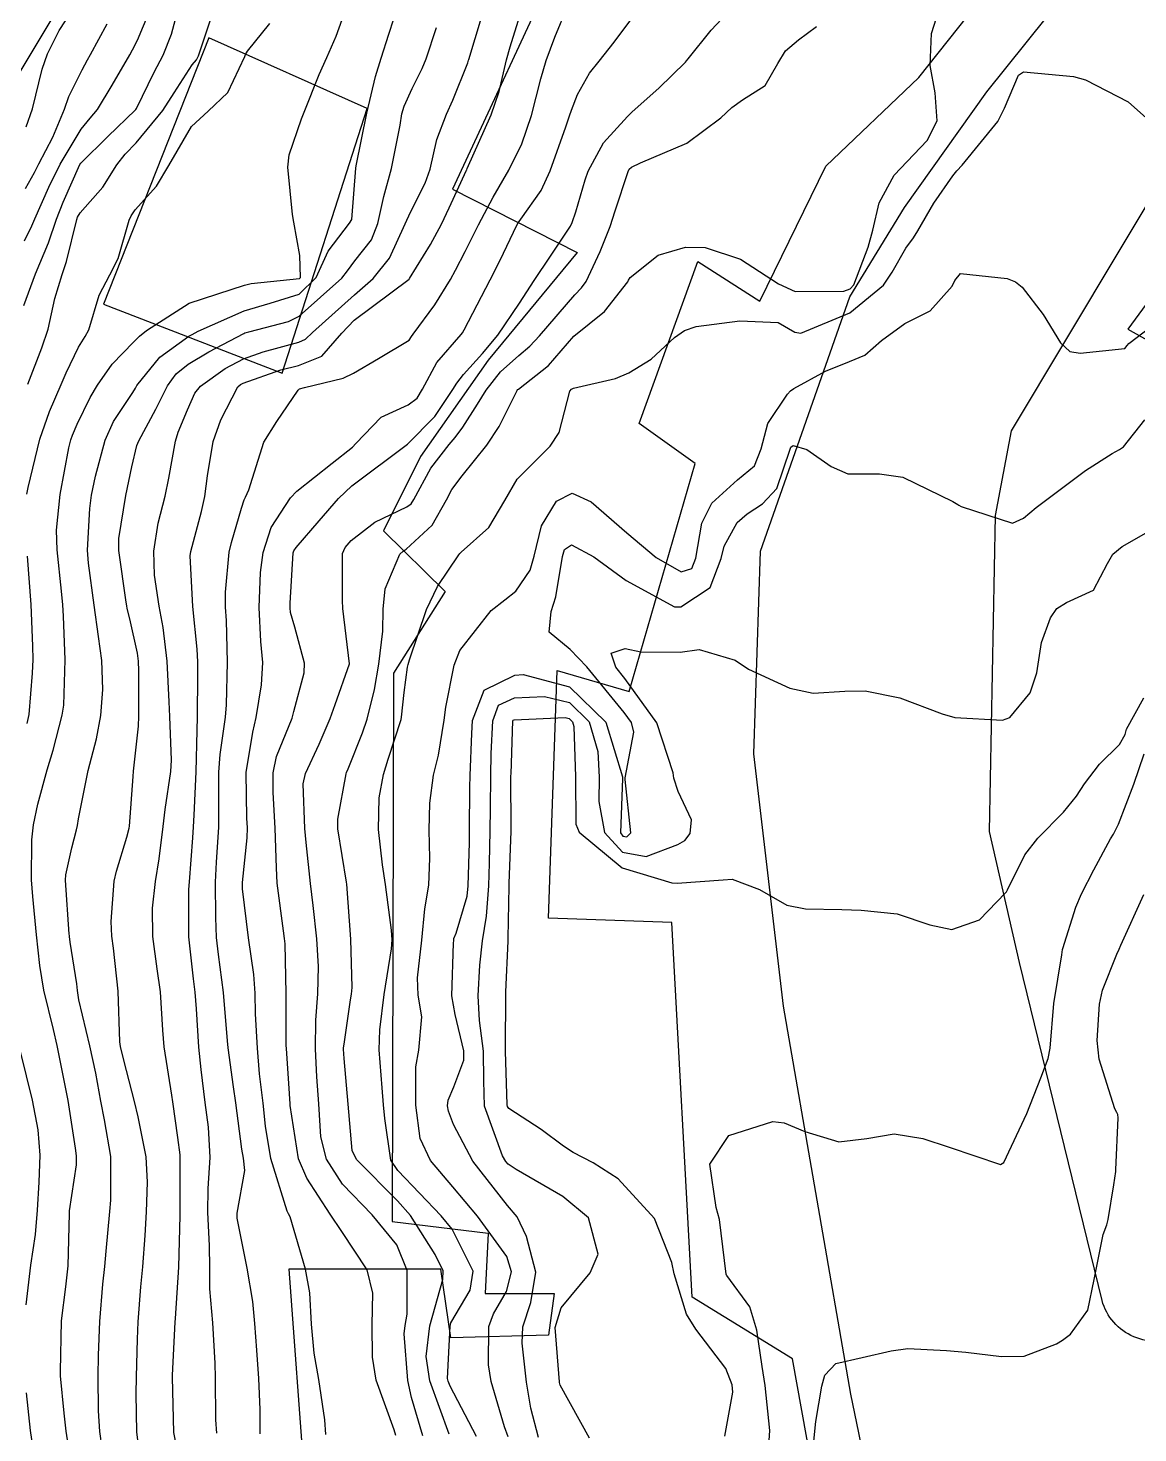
# Model space of a CAD drawing. Header units: metres. Extents: x 318500 to 325275, y 7408834 to 7428799.
# Drawn here: x 323621.2 to 323661.5, y 7419810.4 to 7419861.4 of the extents above; entities that cross this region are included whole.
import ezdxf

# ---------------------------------------------------------------- set-up
doc = ezdxf.new("R2010")
doc.units = ezdxf.units.M
doc.header["$MEASUREMENT"] = 0
for name, color, linetype in [('Curvas de Nivel 1m', 11, 'Continuous'), ('Curvas de Nivel 5m', 15, 'Continuous'), ('Divisas', 45, 'Continuous'), ('Edificações', 30, 'Continuous'), ('Linha Férrea', 20, 'Continuous'), ('Vias Primárias', 230, 'Continuous')]:
    doc.layers.add(name, color=color, linetype=linetype)

msp = doc.modelspace()

# ---------------------------------------------------------------- linework, layer by layer
at = {"layer": 'Curvas de Nivel 1m', "flags": 128}
for points, elevation in [([(323621.059, 7419851.36), (323621.488, 7419852.504), (323621.952, 7419853.632), (323622.249, 7419854.493), (323622.485, 7419855.114), (323623.098, 7419856.48), (323623.131, 7419856.533), (323624.11, 7419857.501), (323625.116, 7419858.46), (323625.132, 7419858.479), (323625.151, 7419858.517), (323625.791, 7419859.831), (323626.116, 7419860.446), (323626.418, 7419861.216), (323626.747, 7419862.437)], 744), ([(323621.143, 7419857.852), (323621.37, 7419858.507), (323621.731, 7419859.942), (323621.917, 7419860.499), (323622.34, 7419861.346), (323623.085, 7419862.482)], 741), ([(323622.854, 7419808.835), (323622.601, 7419810.479), (323622.52, 7419811.132), (323622.39, 7419812.482), (323622.385, 7419812.64), (323622.431, 7419814.482), (323622.582, 7419815.713), (323622.669, 7419816.479), (323622.716, 7419818.381), (323622.723, 7419818.478), (323622.967, 7419820.154), (323622.975, 7419820.475), (323622.936, 7419820.758), (323622.67, 7419822.48), (323622.27, 7419824.486), (323622.136, 7419825.061), (323621.783, 7419826.494), (323621.635, 7419827.393), (323621.523, 7419828.498), (323621.381, 7419829.891), (323621.34, 7419830.502), (323621.356, 7419831.947), (323621.414, 7419832.501), (323621.566, 7419833.247), (323621.904, 7419834.494), (323622.121, 7419835.211), (323622.457, 7419836.486), (323622.511, 7419836.84), (323622.562, 7419838.485), (323622.497, 7419840.077), (323622.475, 7419840.487), (323622.427, 7419840.978), (323622.264, 7419842.49), (323622.245, 7419843.196), (323622.377, 7419844.489), (323622.691, 7419846.188), (323622.764, 7419846.483), (323622.824, 7419846.651), (323622.998, 7419847.044), (323623.474, 7419848.013), (323623.732, 7419848.469), (323624.27, 7419849.223), (323625.044, 7419850.033), (323625.264, 7419850.239), (323625.512, 7419850.453), (323627.06, 7419851.441), (323628.593, 7419851.935), (323629.067, 7419852.092), (323629.311, 7419852.155), (323631.07, 7419852.339), (323631.111, 7419852.379), (323631.082, 7419853.179), (323630.86, 7419854.382), (323630.819, 7419854.668), (323630.647, 7419856.385), (323630.693, 7419856.826), (323631.148, 7419858.14), (323631.243, 7419858.379), (323631.788, 7419859.753), (323632.064, 7419860.367), (323632.407, 7419861.146), (323632.839, 7419862.356)], 747), ([(323623.905, 7419809.86), (323623.824, 7419810.46), (323623.766, 7419811.217), (323623.761, 7419812.462), (323623.773, 7419813.24), (323623.819, 7419814.461), (323623.934, 7419815.81), (323624.002, 7419816.459), (323624.046, 7419817.01), (323624.179, 7419818.457), (323624.22, 7419818.862), (323624.223, 7419820.456), (323623.991, 7419821.788), (323623.854, 7419822.462), (323623.673, 7419823.477), (323623.452, 7419824.469), (323623.06, 7419826.14), (323623.011, 7419826.476), (323622.982, 7419826.726), (323622.748, 7419828.236), (323622.716, 7419828.447), (323622.715, 7419828.481), (323622.708, 7419828.523), (323622.576, 7419830.483), (323622.586, 7419830.68), (323622.798, 7419831.657), (323622.971, 7419832.314), (323623.01, 7419832.477), (323623.049, 7419832.713), (323623.391, 7419834.472), (323623.696, 7419835.618), (323623.855, 7419836.465), (323623.928, 7419837.41), (323623.89, 7419838.465), (323623.773, 7419839.341), (323623.613, 7419840.469), (323623.405, 7419842), (323623.372, 7419842.474), (323623.451, 7419843.985), (323623.522, 7419844.472), (323623.662, 7419845.155), (323624.01, 7419846.465), (323624.317, 7419847.143), (323625.016, 7419848.195), (323625.117, 7419848.351), (323625.169, 7419848.449), (323626.003, 7419849.478), (323627.047, 7419850.24), (323627.169, 7419850.308), (323627.392, 7419850.425), (323629.058, 7419851.17), (323630.009, 7419851.442), (323631.064, 7419851.771), (323631.676, 7419852.371), (323632.116, 7419853.333), (323632.891, 7419854.353), (323632.975, 7419854.479), (323633.115, 7419856.35), (323633.131, 7419856.432), (323633.519, 7419858.344), (323633.831, 7419859.679), (323634.032, 7419860.337), (323634.309, 7419861.218), (323634.679, 7419862.328)], 748), ([(323628.067, 7419810.407), (323628.036, 7419810.889), (323628.014, 7419812.408), (323628.009, 7419812.948), (323627.924, 7419814.41), (323627.813, 7419815.642), (323627.808, 7419816.412), (323627.801, 7419817.213), (323627.738, 7419818.413), (323627.758, 7419819.289), (323627.829, 7419820.412), (323627.76, 7419821.513), (323627.646, 7419822.415), (323627.497, 7419823.609), (323627.416, 7419824.419), (323627.331, 7419825.811), (323627.287, 7419826.422), (323627.218, 7419826.906), (323627.056, 7419828.425), (323627.053, 7419830.148), (323627.071, 7419830.426), (323627.199, 7419832.029), (323627.224, 7419832.424), (323627.24, 7419832.85), (323627.319, 7419834.423), (323627.355, 7419835.92), (323627.365, 7419836.422), (323627.378, 7419837.927), (323627.376, 7419838.423), (323627.353, 7419838.881), (323627.193, 7419840.426), (323627.102, 7419842.263), (323627.118, 7419842.427), (323627.509, 7419843.875), (323627.631, 7419844.42), (323627.729, 7419845.17), (323627.933, 7419846.416), (323628.213, 7419847.201), (323628.835, 7419848.403), (323628.93, 7419848.492), (323629.022, 7419848.539), (323630.398, 7419849.018), (323631.032, 7419849.174), (323631.881, 7419849.524), (323632.611, 7419850.357), (323633.055, 7419850.827), (323635.052, 7419852.32), (323635.07, 7419852.345), (323635.823, 7419853.578), (323636.222, 7419854.309), (323636.509, 7419854.906), (323637.13, 7419856.268), (323637.141, 7419856.289), (323637.162, 7419856.331), (323638.026, 7419858.287), (323638.316, 7419859.129), (323638.59, 7419860.279), (323638.716, 7419860.749), (323639.195, 7419862.27)], 751), ([(323629.644, 7419810.383), (323629.647, 7419811.259), (323629.593, 7419812.384), (323629.523, 7419813.418), (323629.451, 7419814.387), (323629.376, 7419815.186), (323629.166, 7419816.391), (323628.805, 7419818.21), (323628.81, 7419818.397), (323629.089, 7419819.947), (323629.038, 7419820.394), (323628.975, 7419820.717), (323628.76, 7419822.399), (323628.679, 7419822.981), (323628.482, 7419824.403), (323628.46, 7419824.647), (323628.314, 7419826.406), (323628.125, 7419827.791), (323628.056, 7419828.41), (323628.036, 7419829.136), (323628.02, 7419830.411), (323628.059, 7419831.143), (323628.137, 7419832.41), (323628.137, 7419833.724), (323628.143, 7419834.41), (323628.192, 7419835.057), (323628.382, 7419836.407), (323628.422, 7419836.851), (323628.459, 7419838.406), (323628.42, 7419839.922), (323628.385, 7419840.408), (323628.379, 7419840.947), (323628.519, 7419842.406), (323628.596, 7419842.754), (323628.964, 7419843.995), (323629.065, 7419844.302), (323629.11, 7419844.398), (323629.233, 7419844.658), (323629.774, 7419846.392), (323630.241, 7419847.148), (323631.019, 7419848.283), (323631.068, 7419848.33), (323631.25, 7419848.377), (323632.656, 7419848.725), (323633.028, 7419848.903), (323633.936, 7419849.437), (323635.047, 7419850.101), (323635.139, 7419850.229), (323635.196, 7419850.319), (323635.987, 7419851.384), (323636.553, 7419852.305), (323636.736, 7419852.643), (323637.085, 7419853.314), (323637.418, 7419853.973), (323637.573, 7419854.293), (323638.105, 7419855.295), (323638.676, 7419856.277), (323639.14, 7419857.225), (323639.493, 7419858.265), (323639.833, 7419859.597), (323640.031, 7419860.257), (323640.346, 7419861.099), (323640.81, 7419862.246)], 752), ([(323621.088, 7419853.704), (323621.352, 7419854.251), (323621.458, 7419854.505), (323621.962, 7419855.653), (323622.378, 7419856.491), (323623.143, 7419857.765), (323623.466, 7419858.158), (323623.731, 7419858.474), (323624.268, 7419859.364), (323624.906, 7419860.463), (323625.006, 7419860.639), (323625.188, 7419861.001), (323625.621, 7419862.037)], 743), ([(323632.03, 7419810.355), (323631.989, 7419810.885), (323631.778, 7419812.358), (323631.608, 7419813.306), (323631.504, 7419814.361), (323631.447, 7419815.496), (323631.288, 7419816.363), (323630.727, 7419818.26), (323630.666, 7419818.37), (323630.621, 7419818.469), (323630.032, 7419820.379), (323629.834, 7419821.554), (323629.747, 7419822.384), (323629.617, 7419823.455), (323629.539, 7419824.387), (323629.476, 7419825.631), (323629.46, 7419826.389), (323629.41, 7419827.063), (323629.215, 7419828.393), (323628.998, 7419830.176), (323628.996, 7419830.397), (323629.175, 7419832.023), (323629.183, 7419832.394), (323629.158, 7419832.74), (323629.136, 7419834.395), (323629.38, 7419835.864), (323629.5, 7419836.39), (323629.685, 7419837.58), (323629.735, 7419838.387), (323629.669, 7419839.16), (323629.601, 7419840.39), (323629.659, 7419841.659), (323629.746, 7419842.388), (323630.046, 7419843.291), (323630.748, 7419844.373), (323630.972, 7419844.614), (323632.256, 7419845.631), (323632.989, 7419846.216), (323633.116, 7419846.348), (323634.041, 7419847.298), (323635.011, 7419847.751), (323635.343, 7419847.989), (323635.54, 7419848.315), (323636.055, 7419849.29), (323636.935, 7419850.301), (323636.99, 7419850.361), (323637.052, 7419850.475), (323637.999, 7419852.286), (323638.36, 7419853.002), (323638.963, 7419854.272), (323639.01, 7419854.363), (323639.103, 7419854.492), (323639.848, 7419855.531), (323640.176, 7419856.254), (323640.742, 7419857.842), (323640.879, 7419858.244), (323640.945, 7419858.451), (323641.162, 7419859.021), (323641.607, 7419859.802), (323641.947, 7419860.232), (323642.5, 7419860.918), (323643.205, 7419861.874)], 753), ([(323634.571, 7419810.319), (323634.513, 7419810.519), (323633.859, 7419812.33), (323633.72, 7419813.165), (323633.708, 7419814.333), (323633.737, 7419815.488), (323633.525, 7419816.336), (323632.611, 7419817.729), (323632.18, 7419818.354), (323631.335, 7419819.668), (323631.034, 7419820.366), (323630.735, 7419822.303), (323630.734, 7419822.369), (323630.681, 7419823.098), (323630.596, 7419824.372), (323630.589, 7419824.485), (323630.585, 7419826.372), (323630.544, 7419828.17), (323630.528, 7419828.373), (323630.486, 7419828.642), (323630.265, 7419830.378), (323630.234, 7419830.933), (323630.183, 7419832.379), (323630.114, 7419833.671), (323630.114, 7419834.381), (323630.239, 7419834.979), (323630.8, 7419836.371), (323630.816, 7419836.415), (323630.864, 7419836.616), (323631.237, 7419838.014), (323631.257, 7419838.366), (323630.903, 7419839.678), (323630.744, 7419840.208), (323630.73, 7419840.373), (323630.734, 7419840.551), (323630.836, 7419842.372), (323630.86, 7419842.453), (323630.943, 7419842.568), (323631.78, 7419843.539), (323632.481, 7419844.355), (323632.975, 7419844.804), (323634.99, 7419846.32), (323635.986, 7419847.33), (323636.644, 7419848.304), (323636.788, 7419848.538), (323637.028, 7419848.85), (323637.71, 7419849.62), (323638.273, 7419850.282), (323639.062, 7419851.445), (323639.587, 7419852.262), (323640.19, 7419853.147), (323640.91, 7419854.243), (323640.976, 7419854.368), (323641.108, 7419854.765), (323641.441, 7419855.921), (323641.547, 7419856.236), (323642.105, 7419857.265), (323642.985, 7419858.222), (323643.066, 7419858.306), (323643.153, 7419858.394), (323644.12, 7419859.252), (323645.084, 7419860.191), (323645.127, 7419860.244), (323645.182, 7419860.315), (323646.017, 7419861.358), (323646.781, 7419862.166)], 754), ([(323636.511, 7419810.369), (323635.801, 7419812.301), (323635.671, 7419813.185), (323635.804, 7419814.301), (323636.28, 7419815.987), (323636.285, 7419816.295), (323636.001, 7419816.897), (323635.097, 7419818.313), (323634.628, 7419818.844), (323633.138, 7419820.343), (323632.978, 7419820.67), (323632.835, 7419822.348), (323632.695, 7419824.013), (323632.67, 7419824.35), (323632.671, 7419824.38), (323632.704, 7419824.616), (323632.927, 7419826.147), (323632.955, 7419826.347), (323632.978, 7419826.592), (323632.939, 7419828.347), (323632.794, 7419830.336), (323632.781, 7419830.409), (323632.467, 7419832.353), (323632.465, 7419832.702), (323632.762, 7419834.351), (323632.779, 7419834.403), (323632.833, 7419834.525), (323633.353, 7419835.842), (323633.523, 7419836.34), (323633.796, 7419837.416), (323633.954, 7419838.334), (323634.097, 7419839.527), (323634.114, 7419840.332), (323634.179, 7419841.074), (323634.719, 7419842.323), (323634.829, 7419842.434), (323634.943, 7419842.509), (323635.891, 7419843.376), (323636.411, 7419844.306), (323636.604, 7419844.673), (323636.979, 7419845.168), (323637.877, 7419846.287), (323638.316, 7419846.965), (323638.969, 7419848.271), (323638.989, 7419848.302), (323639.021, 7419848.326), (323640.114, 7419849.174), (323641.037, 7419850.24), (323642.145, 7419851.144), (323642.992, 7419852.221), (323643.017, 7419852.275), (323643.072, 7419852.37), (323644.099, 7419853.191), (323645.089, 7419853.475), (323645.806, 7419853.462), (323647.083, 7419853.04), (323648.467, 7419852.146), (323649.067, 7419851.868), (323650.838, 7419851.883), (323651.069, 7419851.97), (323651.198, 7419852.108), (323651.716, 7419853.475), (323651.892, 7419854.098), (323652.125, 7419855.085), (323652.664, 7419856.087), (323653.135, 7419856.588), (323653.862, 7419857.354), (323654.225, 7419858.069), (323654.15, 7419859.085), (323653.969, 7419860.072), (323654.026, 7419861.243), (323654.284, 7419862.069)], 756), ([(323621.116, 7419855.604), (323621.441, 7419856.19), (323621.6, 7419856.503), (323622.118, 7419857.473), (323622.532, 7419858.489), (323622.697, 7419858.947), (323623.172, 7419859.916), (323623.37, 7419860.286), (323623.476, 7419860.477), (323624.083, 7419861.585)], 742), ([(323621.173, 7419844.507), (323621.219, 7419844.753), (323621.635, 7419846.5), (323621.993, 7419847.507), (323622.415, 7419848.489), (323622.599, 7419848.914), (323623.04, 7419849.845), (323623.284, 7419850.238), (323623.419, 7419850.476), (323623.801, 7419851.734), (323624.179, 7419852.469), (323624.484, 7419853.06), (323624.888, 7419854.462), (323624.953, 7419854.611), (323625.106, 7419854.835), (323625.875, 7419855.692), (323626.321, 7419856.442), (323627.144, 7419857.862), (323627.758, 7419858.421), (323628.473, 7419859.097), (323629.079, 7419860.402), (323629.107, 7419860.475), (323629.183, 7419860.599), (323629.995, 7419861.595)], 746), ([(323625.259, 7419809.686), (323625.169, 7419810.443), (323625.141, 7419811.834), (323625.148, 7419812.444), (323625.186, 7419813.818), (323625.217, 7419814.444), (323625.311, 7419815.714), (323625.378, 7419816.442), (323625.468, 7419817.581), (323625.512, 7419818.441), (323625.555, 7419819.522), (323625.499, 7419820.442), (323625.212, 7419821.897), (323625.081, 7419822.446), (323624.692, 7419823.949), (323624.565, 7419824.452), (323624.544, 7419824.61), (323624.484, 7419826.454), (323624.311, 7419828.022), (323624.25, 7419828.457), (323624.225, 7419828.991), (323624.345, 7419830.457), (323624.423, 7419830.817), (323624.804, 7419832.05), (323624.885, 7419832.373), (323624.896, 7419832.449), (323625.025, 7419834.251), (323625.046, 7419834.448), (323625.219, 7419836.082), (323625.234, 7419836.446), (323625.236, 7419838.095), (323625.223, 7419838.447), (323625.183, 7419838.737), (323624.905, 7419839.984), (323624.817, 7419840.359), (323624.803, 7419840.452), (323624.781, 7419840.583), (323624.51, 7419842.456), (323624.508, 7419842.895), (323624.765, 7419844.453), (323624.98, 7419845.494), (323625.16, 7419846.276), (323625.23, 7419846.448), (323625.859, 7419847.59), (323626.273, 7419848.437), (323626.587, 7419848.877), (323627.032, 7419849.222), (323627.781, 7419849.677), (323629.049, 7419850.343), (323629.089, 7419850.36), (323629.227, 7419850.398), (323630.666, 7419850.772), (323631.056, 7419850.968), (323632.609, 7419852.357), (323632.809, 7419852.619), (323633.079, 7419852.975), (323633.683, 7419853.749), (323633.916, 7419854.338), (323634.132, 7419855.317), (323634.411, 7419856.331), (323634.726, 7419857.907), (323634.792, 7419858.325), (323634.874, 7419858.604), (323635.164, 7419859.242), (323635.527, 7419859.964), (323635.668, 7419860.315), (323636.049, 7419861.46)], 749), ([(323637.498, 7419810.28), (323636.537, 7419812.109), (323636.463, 7419812.291), (323636.449, 7419812.384), (323636.541, 7419814.29), (323636.571, 7419814.406), (323637.266, 7419815.6), (323637.372, 7419816.282), (323636.613, 7419817.807), (323636.219, 7419818.296), (323634.644, 7419819.937), (323634.389, 7419820.324), (323634.163, 7419821.826), (323634.126, 7419822.328), (323634.067, 7419822.942), (323633.961, 7419824.331), (323633.991, 7419825.051), (323634.15, 7419826.329), (323634.414, 7419827.992), (323634.436, 7419828.325), (323634.405, 7419828.676), (323634.19, 7419830.329), (323634.082, 7419831.04), (323633.936, 7419832.333), (323633.963, 7419833.474), (323634.118, 7419834.331), (323634.285, 7419834.881), (323634.758, 7419836.322), (323634.777, 7419836.405), (323634.875, 7419837.298), (323634.987, 7419838.22), (323635.011, 7419838.318), (323635.062, 7419838.488), (323635.687, 7419840.312), (323636.082, 7419841.149), (323636.862, 7419842.301), (323636.895, 7419842.347), (323636.942, 7419842.406), (323637.942, 7419843.299), (323638.529, 7419844.277), (323638.978, 7419845.052), (323640.169, 7419846.252), (323640.497, 7419846.748), (323640.893, 7419848.242), (323640.945, 7419848.318), (323641.022, 7419848.361), (323642.55, 7419848.702), (323643.03, 7419848.917), (323643.836, 7419849.41), (323644.685, 7419850.195), (323645.053, 7419850.452), (323645.473, 7419850.602), (323647.056, 7419850.806), (323648.456, 7419850.746), (323649.053, 7419850.394), (323649.271, 7419850.356), (323651.06, 7419851.088), (323652.28, 7419852.092), (323652.598, 7419852.566), (323653.09, 7419853.441), (323653.361, 7419853.812), (323653.522, 7419854.076), (323654.104, 7419855.081), (323654.79, 7419856.063), (323654.944, 7419856.25), (323655.134, 7419856.455), (323656.43, 7419858.041), (323656.673, 7419858.521), (323657.175, 7419859.724), (323657.359, 7419859.846), (323659.175, 7419859.674), (323659.609, 7419859.56), (323661.162, 7419858.753), (323662.05, 7419857.966)], 757), ([(323638.648, 7419810.268), (323638.515, 7419810.634), (323638.027, 7419812.275), (323637.939, 7419812.886), (323637.95, 7419814.276), (323638.109, 7419814.741), (323638.583, 7419815.548), (323638.773, 7419816.267), (323638.598, 7419816.82), (323637.531, 7419818.281), (323636.636, 7419819.344), (323635.824, 7419820.302), (323635.452, 7419821.103), (323635.294, 7419822.311), (323635.292, 7419823.71), (323635.405, 7419824.309), (323635.508, 7419825.518), (323635.374, 7419826.31), (323635.36, 7419826.935), (323635.509, 7419828.309), (323635.626, 7419829.448), (323635.765, 7419830.305), (323635.809, 7419831.291), (323635.781, 7419832.305), (323635.799, 7419833.285), (323635.935, 7419834.303), (323636.115, 7419835.026), (323636.327, 7419836.298), (323636.39, 7419836.774), (323636.691, 7419838.293), (323636.895, 7419838.824), (323638.034, 7419840.283), (323638.521, 7419840.67), (323638.921, 7419840.98), (323639.451, 7419841.744), (323639.589, 7419842.26), (323639.853, 7419843.36), (323640.406, 7419844.248), (323640.973, 7419844.539), (323641.661, 7419844.233), (323642.953, 7419843.107), (323644.017, 7419842.204), (323644.932, 7419841.689), (323645.315, 7419841.803), (323645.459, 7419842.182), (323645.682, 7419843.457), (323646.042, 7419844.174), (323646.979, 7419845.021), (323647.598, 7419845.539), (323647.835, 7419846.152), (323648.074, 7419847.079), (323648.792, 7419848.142), (323648.904, 7419848.259), (323649.023, 7419848.345), (323650.177, 7419848.979), (323651.038, 7419849.327), (323651.594, 7419849.549), (323652.199, 7419850.093), (323653.056, 7419850.709), (323653.968, 7419851.163), (323654.766, 7419852.063), (323654.873, 7419852.262), (323655.077, 7419852.515), (323656.765, 7419852.344), (323657.073, 7419852.22), (323657.316, 7419852.026), (323658.073, 7419851.028), (323658.701, 7419850.005), (323659.045, 7419849.691), (323659.417, 7419849.624), (323661.047, 7419849.798), (323661.123, 7419849.905), (323661.188, 7419849.978), (323663.065, 7419851.411)], 758), ([(323639.744, 7419810.251), (323639.472, 7419811.309), (323639.314, 7419812.258), (323639.15, 7419813.672), (323639.177, 7419814.261), (323639.474, 7419815.152), (323639.65, 7419816.254), (323639.318, 7419817.551), (323638.969, 7419818.265), (323638.626, 7419818.676), (323637.367, 7419820.283), (323636.663, 7419821.61), (323636.478, 7419822.103), (323636.441, 7419822.293), (323636.465, 7419822.501), (323636.68, 7419822.978), (323637.034, 7419823.948), (323637.036, 7419824.287), (323636.72, 7419825.607), (323636.598, 7419826.292), (323636.66, 7419828.202), (323636.67, 7419828.291), (323636.68, 7419828.363), (323636.754, 7419828.568), (323637.153, 7419829.908), (323637.198, 7419830.286), (323637.238, 7419831.851), (323637.249, 7419832.286), (323637.258, 7419833.854), (323637.265, 7419834.286), (323637.329, 7419835.809), (323637.355, 7419836.285), (323637.771, 7419837.387), (323638.885, 7419837.933), (323639.197, 7419837.954), (323640.879, 7419837.511), (323642.199, 7419836.227), (323642.8, 7419834.241), (323642.802, 7419834.21), (323642.801, 7419834.182), (323642.728, 7419832.211), (323642.808, 7419832.088), (323642.954, 7419832.063), (323643.104, 7419832.207), (323642.897, 7419834.142), (323642.899, 7419834.209), (323643.205, 7419835.864), (323643.123, 7419836.216), (323642.865, 7419836.574), (323641.503, 7419838.234), (323640.896, 7419838.868), (323640.141, 7419839.49), (323640.212, 7419840.25), (323640.383, 7419840.783), (323640.62, 7419842.245), (323640.692, 7419842.495), (323640.946, 7419842.669), (323641.755, 7419842.232), (323642.927, 7419841.368), (323644.689, 7419840.417), (323644.913, 7419840.414), (323645.983, 7419841.115), (323646.388, 7419842.168), (323646.493, 7419842.621), (323646.96, 7419843.475), (323647.323, 7419843.798), (323647.886, 7419844.151), (323648.406, 7419844.716), (323648.892, 7419846.141), (323648.916, 7419846.216), (323648.992, 7419846.268), (323649.495, 7419846.132), (323650.372, 7419845.507), (323650.981, 7419845.242), (323652.13, 7419845.241), (323652.98, 7419845.124), (323654.791, 7419844.243), (323654.971, 7419844.131), (323655.016, 7419844.105), (323655.098, 7419844.058), (323656.961, 7419843.457), (323657.357, 7419843.631), (323657.825, 7419844.017), (323658.979, 7419844.891), (323659.611, 7419845.366), (323660.577, 7419845.984), (323660.849, 7419846.125), (323660.994, 7419846.231), (323661.768, 7419847.209)], 759), ([(323621.184, 7419836.176), (323621.253, 7419836.504), (323621.377, 7419838.008), (323621.393, 7419838.502), (323621.384, 7419838.991), (323621.323, 7419840.504), (323621.187, 7419842.255)], 746), ([(323646.512, 7419810.299), (323646.805, 7419811.887), (323646.785, 7419812.156), (323646.549, 7419812.755), (323645.462, 7419814.177), (323645.123, 7419814.729), (323644.678, 7419816.189), (323644.596, 7419816.601), (323643.965, 7419818.197), (323642.641, 7419819.638), (323641.737, 7419820.224), (323641.012, 7419820.593), (323640.656, 7419820.832), (323639.842, 7419821.432), (323638.669, 7419822.191), (323638.62, 7419822.27), (323638.616, 7419822.325), (323638.555, 7419824.271), (323638.55, 7419824.424), (323638.562, 7419826.272), (323638.568, 7419826.435), (323638.644, 7419828.271), (323638.647, 7419828.375), (323638.686, 7419830.271), (323638.685, 7419830.368), (323638.758, 7419832.271), (323638.759, 7419832.322), (323638.749, 7419834.271), (323638.752, 7419834.35), (323638.817, 7419836.27), (323638.829, 7419836.302), (323638.861, 7419836.315), (323640.714, 7419836.391), (323640.862, 7419836.357), (323640.982, 7419836.239), (323641.032, 7419836.063), (323641.089, 7419834.236), (323641.103, 7419832.526), (323641.23, 7419832.234), (323642.791, 7419830.935), (323644.585, 7419830.39), (323644.783, 7419830.382), (323646.452, 7419830.498), (323646.786, 7419830.528), (323647.778, 7419830.15), (323648.772, 7419829.576), (323649.451, 7419829.448), (323650.77, 7419829.421), (323651.466, 7419829.403), (323652.768, 7419829.263), (323653.96, 7419828.87), (323654.76, 7419828.698), (323655.764, 7419829.046), (323656.707, 7419830.031), (323656.743, 7419830.068), (323656.782, 7419830.134), (323657.415, 7419831.407), (323657.887, 7419832.014), (323658.82, 7419832.955), (323659.283, 7419833.537), (323659.581, 7419833.992), (323660.126, 7419834.702), (323660.851, 7419835.41), (323661.052, 7419835.782), (323661.105, 7419835.976), (323661.734, 7419837.11)], 761), ([(323648.122, 7419810.136), (323648.146, 7419810.505), (323647.984, 7419812.138), (323647.87, 7419812.82), (323647.679, 7419814.143), (323647.422, 7419814.991), (323646.59, 7419816.125), (323646.576, 7419816.147), (323646.568, 7419816.183), (323646.318, 7419818.165), (323646.197, 7419818.596), (323645.973, 7419820.17), (323646.66, 7419821.209), (323648.255, 7419821.726), (323648.665, 7419821.669), (323649.423, 7419821.361), (323650.659, 7419820.978), (323651.67, 7419821.104), (323652.662, 7419821.274), (323653.706, 7419821.11), (323654.657, 7419820.789), (323656.524, 7419820.158), (323656.652, 7419820.233), (323657.487, 7419822.018), (323657.986, 7419823.307), (323658.255, 7419824.007), (323658.331, 7419824.38), (323658.46, 7419826.004), (323658.748, 7419827.778), (323658.781, 7419827.968), (323658.79, 7419828), (323659.26, 7419829.508), (323659.462, 7419829.993), (323659.919, 7419830.863), (323660.524, 7419831.983), (323660.634, 7419832.159), (323660.815, 7419832.521), (323661.373, 7419833.972), (323661.738, 7419835.076)], 762), ([(323649.746, 7419810.118), (323649.823, 7419810.821), (323650.041, 7419812.115), (323650.153, 7419812.507), (323650.552, 7419812.932), (323651.507, 7419813.145), (323652.56, 7419813.39), (323653.156, 7419813.476), (323654.56, 7419813.411), (323655.263, 7419813.34), (323656.557, 7419813.186), (323657.381, 7419813.194), (323658.565, 7419813.644), (323658.781, 7419813.782), (323659.066, 7419813.993), (323659.693, 7419814.874), (323659.932, 7419815.98), (323660.254, 7419817.613), (323660.382, 7419817.974), (323660.436, 7419818.159), (323660.642, 7419819.417), (323660.711, 7419819.908), (323660.718, 7419819.969), (323660.798, 7419821.858), (323660.782, 7419821.978), (323660.752, 7419822.05), (323660.682, 7419822.185), (323660.11, 7419823.986), (323660.034, 7419824.663), (323660.122, 7419825.986), (323660.227, 7419826.493), (323660.748, 7419827.796), (323660.834, 7419827.979), (323660.898, 7419828.124), (323661.734, 7419829.966)], 763), ([(323621.139, 7419815.065), (323621.312, 7419816.499), (323621.483, 7419817.621), (323621.557, 7419818.496), (323621.611, 7419819.52), (323621.652, 7419820.495), (323621.58, 7419821.417), (323621.377, 7419822.499), (323620.938, 7419824.265)], 746), ([(323621.453, 7419809.449), (323621.305, 7419810.498), (323621.162, 7419811.869)], 746)]:
    msp.add_lwpolyline(points, dxfattribs=dict(at, elevation=elevation))
at = {"layer": 'Curvas de Nivel 5m', "flags": 128}
for points, elevation in [([(323621.208, 7419848.507), (323621.717, 7419849.823), (323621.938, 7419850.497), (323622.185, 7419851.617), (323622.45, 7419852.489), (323622.606, 7419852.959), (323622.98, 7419854.482), (323623.011, 7419854.572), (323623.104, 7419854.722), (323623.929, 7419855.661), (323624.436, 7419856.467), (323624.743, 7419856.854), (323625.138, 7419857.261), (323626.109, 7419858.446), (323626.518, 7419859.081), (323627.175, 7419860.095), (323627.324, 7419860.281), (323627.4, 7419860.427), (323627.848, 7419861.773)], 745), ([(323626.838, 7419808.77), (323626.51, 7419810.43), (323626.461, 7419812.431), (323626.464, 7419812.508), (323626.558, 7419814.43), (323626.571, 7419814.573), (323626.693, 7419816.428), (323626.735, 7419818.312), (323626.734, 7419818.428), (323626.734, 7419820.343), (323626.737, 7419820.429), (323626.731, 7419820.509), (323626.657, 7419821.144), (323626.476, 7419822.432), (323626.432, 7419822.674), (323626.152, 7419824.435), (323626.107, 7419825.039), (323626.021, 7419826.437), (323625.904, 7419827.273), (323625.74, 7419828.44), (323625.735, 7419829.471), (323625.84, 7419830.439), (323625.97, 7419831.261), (323626.119, 7419832.437), (323626.194, 7419833.059), (323626.403, 7419834.434), (323626.425, 7419834.845), (323626.36, 7419836.435), (323626.34, 7419836.963), (323626.269, 7419838.436), (323626.122, 7419839.658), (323625.979, 7419840.439), (323625.801, 7419841.567), (323625.783, 7419842.442), (323625.942, 7419843.454), (323626.196, 7419844.438), (323626.33, 7419845.083), (323626.562, 7419846.434), (323626.668, 7419846.76), (323627.007, 7419847.572), (323627.268, 7419848.174), (323627.469, 7419848.423), (323628.365, 7419849.075), (323629.035, 7419849.421), (323629.751, 7419849.681), (323631.045, 7419850.03), (323631.285, 7419850.138), (323631.543, 7419850.373), (323633.064, 7419851.742), (323633.749, 7419852.34), (323634.336, 7419853.076), (323634.91, 7419854.323), (323634.965, 7419854.459), (323635.107, 7419854.778), (323635.638, 7419855.799), (323635.815, 7419856.313), (323636.062, 7419857.39), (323636.408, 7419858.307), (323636.644, 7419858.819), (323637.178, 7419860.172), (323637.212, 7419860.267), (323637.221, 7419860.299), (323637.68, 7419861.816)], 750), ([(323635.546, 7419810.304), (323635.143, 7419811.698), (323635.007, 7419812.313), (323634.87, 7419814.011), (323634.902, 7419814.315), (323634.983, 7419814.723), (323634.982, 7419816.314), (323634.604, 7419817.24), (323633.703, 7419818.334), (323632.637, 7419819.451), (323632.047, 7419820.356), (323631.848, 7419821.168), (323631.768, 7419822.359), (323631.701, 7419823.343), (323631.652, 7419824.36), (323631.669, 7419825.407), (323631.732, 7419826.36), (323631.754, 7419827.346), (323631.697, 7419828.361), (323631.561, 7419829.569), (323631.471, 7419830.363), (323631.308, 7419831.859), (323631.259, 7419832.366), (323631.204, 7419833.988), (323631.283, 7419834.365), (323631.782, 7419835.424), (323632.183, 7419836.357), (323632.361, 7419836.862), (323632.89, 7419838.35), (323632.647, 7419840.353), (323632.627, 7419840.64), (323632.634, 7419842.353), (323632.73, 7419842.565), (323632.947, 7419842.82), (323633.801, 7419843.494), (323634.966, 7419844.042), (323635.125, 7419844.161), (323635.22, 7419844.318), (323635.841, 7419845.452), (323636.507, 7419846.305), (323636.729, 7419846.568), (323637, 7419846.938), (323637.534, 7419847.77), (323637.853, 7419848.288), (323638.365, 7419848.945), (323639.039, 7419849.544), (323639.432, 7419849.877), (323639.787, 7419850.259), (323641.065, 7419851.748), (323641.305, 7419852.001), (323641.476, 7419852.236), (323641.993, 7419853.324), (323642.349, 7419854.228), (323642.539, 7419854.796), (323643.003, 7419856.221), (323643.047, 7419856.305), (323643.132, 7419856.384), (323643.459, 7419856.541), (323645.141, 7419857.253), (323646.37, 7419858.172), (323646.768, 7419858.554), (323647.16, 7419858.829), (323647.977, 7419859.343), (323648.446, 7419860.147), (323648.723, 7419860.608), (323649.193, 7419861.011), (323649.844, 7419861.486)], 755), ([(323641.597, 7419810.224), (323640.539, 7419812.15), (323640.515, 7419812.24), (323640.514, 7419812.266), (323640.36, 7419814.243), (323640.577, 7419814.949), (323641.627, 7419816.224), (323641.917, 7419816.904), (323641.559, 7419818.226), (323640.631, 7419819.002), (323638.933, 7419819.979), (323638.648, 7419820.167), (323638.559, 7419820.271), (323638.447, 7419820.477), (323637.787, 7419822.279), (323637.764, 7419823.199), (323637.756, 7419824.279), (323637.602, 7419825.396), (323637.557, 7419826.282), (323637.617, 7419827.405), (323637.721, 7419828.28), (323637.861, 7419829.181), (323637.944, 7419830.278), (323637.965, 7419831.106), (323637.997, 7419832.278), (323638.007, 7419833.09), (323638.015, 7419834.278), (323638.036, 7419835.084), (323638.091, 7419836.278), (323638.298, 7419836.846), (323638.873, 7419837.107), (323639.964, 7419837.163), (323640.87, 7419836.935), (323641.589, 7419836.233), (323641.907, 7419835.162), (323641.947, 7419834.223), (323641.937, 7419833.339), (323642.147, 7419832.22), (323642.8, 7419831.51), (323643.657, 7419831.341), (323644.804, 7419831.777), (323645.066, 7419831.926), (323645.253, 7419832.183), (323645.308, 7419832.676), (323644.825, 7419833.705), (323644.668, 7419834.192), (323644.643, 7419834.383), (323644.05, 7419836.202), (323642.884, 7419837.809), (323642.561, 7419838.223), (323642.385, 7419838.736), (323642.897, 7419838.902), (323643.465, 7419838.781), (323644.896, 7419838.767), (323645.585, 7419838.867), (323646.893, 7419838.482), (323647.379, 7419838.155), (323648.88, 7419837.462), (323649.72, 7419837.285), (323650.879, 7419837.351), (323651.611, 7419837.367), (323652.875, 7419837.105), (323654.402, 7419836.529), (323654.865, 7419836.397), (323656.6, 7419836.298), (323656.865, 7419836.396), (323657.609, 7419837.29), (323657.844, 7419838.016), (323658.012, 7419839.124), (323658.343, 7419840.009), (323658.572, 7419840.348), (323658.919, 7419840.572), (323659.9, 7419841.016), (323660.413, 7419841.985), (323660.6, 7419842.328), (323660.949, 7419842.606), (323661.817, 7419843.107)], 760)]:
    msp.add_lwpolyline(points, dxfattribs=dict(at, elevation=elevation))
at = {"layer": 'Divisas'}
msp.add_lwpolyline([(323789.794, 7420061.582), (323723.044, 7420000.912), (323725.076, 7419997.52), (323715.068, 7419991.621), (323719.846, 7419985.021), (323709.445, 7419974.881), (323712.718, 7419971.524), (323679.091, 7419942.27), (323682.92, 7419938.401), (323664.995, 7419922.796), (323643.654, 7419897.728), (323612.964, 7419846.621), (323601.106, 7419820.439), (323595.408, 7419801.791)], dxfattribs=at)
at = {"layer": 'Edificações'}
for points in [[(323651.531, 7419798.964), (323648.976, 7419813.102), (323645.329, 7419815.34), (323644.597, 7419828.947), (323640.117, 7419829.103), (323640.43, 7419838.106), (323643.037, 7419837.344), (323645.433, 7419845.618), (323643.401, 7419847.075), (323645.537, 7419852.956), (323647.783, 7419851.522), (323650.179, 7419856.414), (323653.565, 7419859.641), (323658.568, 7419865.959)], [(323640.632, 7419864.221), (323636.621, 7419855.583), (323641.152, 7419853.281), (323637.922, 7419849.378), (323635.469, 7419845.879), (323634.115, 7419843.173), (323636.357, 7419840.969), (323634.482, 7419838.003), (323634.43, 7419818.09), (323637.923, 7419817.662), (323637.818, 7419815.476), (323640.319, 7419815.476), (323640.111, 7419813.967), (323636.568, 7419813.863), (323636.204, 7419816.361), (323630.682, 7419816.361), (323631.255, 7419808.659)]]:
    msp.add_lwpolyline(points, dxfattribs=at)
for points in [[(323633.529, 7419858.517), (323627.775, 7419861.077), (323623.957, 7419851.41), (323630.443, 7419848.902), (323633.529, 7419858.517)], [(323665.445, 7419856.353), (323661.154, 7419850.5), (323665.032, 7419848.315), (323669.158, 7419854.416), (323665.445, 7419856.353)]]:
    msp.add_lwpolyline(points, close=True, dxfattribs=at)
at = {"layer": 'Linha Férrea'}
for points in [[(323843.705, 7420529.863, -0.339852), (323771.4, 7420065.587), (323704.487, 7420002.468, 0.137972), (323573.117, 7419776.141), (323569.018, 7419760.257, 0.009911), (323565.266, 7419744.042), (323557.569, 7419705.285), (323544.41, 7419647.347), (323509.546, 7419502.298), (323475.425, 7419363.32), (323454.167, 7419264.774, -0.048865), (323374.489, 7419022.071), (323336.216, 7418936.841), (323318.171, 7418898.232), (323303.703, 7418864.835, 0.016709)], [(323303.703, 7418864.835), (323318.171, 7418898.232), (323336.216, 7418936.841), (323374.489, 7419022.071, 0.048865), (323454.167, 7419264.774), (323475.425, 7419363.32), (323509.546, 7419502.298), (323544.41, 7419647.347), (323557.569, 7419705.285), (323565.266, 7419744.042, -0.009911), (323569.018, 7419760.257), (323573.117, 7419776.141, -0.137972), (323704.487, 7420002.468), (323771.4, 7420065.587, 0.339852), (323843.705, 7420529.863, 0.104587)], [(323840.146, 7420527.887, -0.339824), (323768.602, 7420068.543), (323704.141, 7420007.763, 0.140169), (323569.283, 7419777.13), (323565.155, 7419761.392, -0.000234), (323561.228, 7419744.645), (323553.453, 7419705.875), (323540.362, 7419648.042), (323505.529, 7419503.284), (323471.394, 7419364.249), (323450.124, 7419265.645, -0.047372), (323375.492, 7419034.63), (323347.077, 7418970.203), (323316.211, 7418903.384), (323295.96, 7418857.357)], [(323295.96, 7418857.357), (323316.211, 7418903.384), (323347.077, 7418970.203), (323375.492, 7419034.63, 0.047372), (323450.124, 7419265.645), (323471.394, 7419364.249), (323505.529, 7419503.284), (323540.362, 7419648.042), (323553.453, 7419705.875), (323561.228, 7419744.645, 0.000234), (323565.155, 7419761.392), (323569.283, 7419777.13, -0.140169), (323704.141, 7420007.763), (323768.602, 7420068.543, 0.339824), (323840.146, 7420527.887, 0.098634)]]:
    msp.add_lwpolyline(points, format="xyb", dxfattribs=at)
at = {"layer": 'Vias Primárias'}
for points in [[(323415.833, 7419583.302), (323419.047, 7419572.746), (323421.03, 7419562.086), (323421.351, 7419557.374), (323421.618, 7419546.016), (323420.655, 7419534.774), (323419.854, 7419529.552), (323419.495, 7419524.986, 0.238184), (323422.135, 7419522.665), (323425.333, 7419521.775), (323439.384, 7419519.04), (323447.038, 7419517.341, 0.392019), (323449.506, 7419518.783), (323449.894, 7419520.081), (323454.112, 7419536.783), (323456.933, 7419548.508), (323462.14, 7419572.405), (323463.204, 7419579.599, 0.075507), (323463.151, 7419593.445, 0), (323461.926, 7419601.304, 0.173993), (323443.828, 7419629.608, 0.279998), (323404.325, 7419640.182, 0.277838)], [(323934.92, 7420316.776, 0), (323936.242, 7420308.849)], [(323715.644, 7420145.548, 0), (323709.04, 7420132.939)], [(323939.281, 7420278.615, 0), (323933.27, 7420270.921)], [(323836.404, 7420021.217), (323839.692, 7420014.547, -0.172492), (323840.737, 7420005.613, 0), (323839.679, 7420000.995, -0.226003), (323822.498, 7419987.869), (323816.045, 7419986.261), (323809.838, 7419985.761), (323797.857, 7419985.557), (323783.43, 7419986.553), (323778.024, 7419986.103, 0.920221), (323778.024, 7419984.652), (323787.034, 7419982.652), (323805.471, 7419977.44), (323826.967, 7419970.976), (323850.367, 7419962.962), (323868.105, 7419955.747), (323881.534, 7419947.778), (323892.006, 7419939.962), (323903.28, 7419930.644), (323910.885, 7419924.39)], [(323831.088, 7420001.787, 0), (323833.844, 7420008.443, 0.220888)], [(323823.268, 7419833.035), (323802.843, 7419841.696), (323787.346, 7419848.095), (323771.487, 7419851.952), (323759.92, 7419855.222, 0.149245), (323749.456, 7419855.004), (323741.959, 7419852.532), (323718.041, 7419841.2), (323699.196, 7419832.172), (323678.404, 7419822.291), (323663.12, 7419813.988, -0.482528), (323660.214, 7419815.222), (323657.217, 7419827.503), (323656.122, 7419832.256), (323656.341, 7419843.726), (323656.92, 7419846.807), (323664.849, 7419860.043, -0.159825), (323681.137, 7419874.16), (323699.026, 7419882.389), (323714.106, 7419889.822), (323731.202, 7419898.949), (323745.481, 7419906.483, -0.12827)]]:
    msp.add_lwpolyline(points, format="xyb", dxfattribs=at)
msp.add_lwpolyline([(323654.717, 7419794.253), (323651.087, 7419811.82), (323648.645, 7419825.906), (323647.57, 7419835.074), (323647.809, 7419842.442), (323651.053, 7419851.67), (323653.042, 7419854.912), (323656.028, 7419859.114), (323662.577, 7419867.289), (323673.423, 7419879.285), (323680.234, 7419886.774), (323682.013, 7419889.231), (323684.903, 7419894.057), (323690.298, 7419904.895)], dxfattribs=at)

doc.saveas('drawing.dxf')
